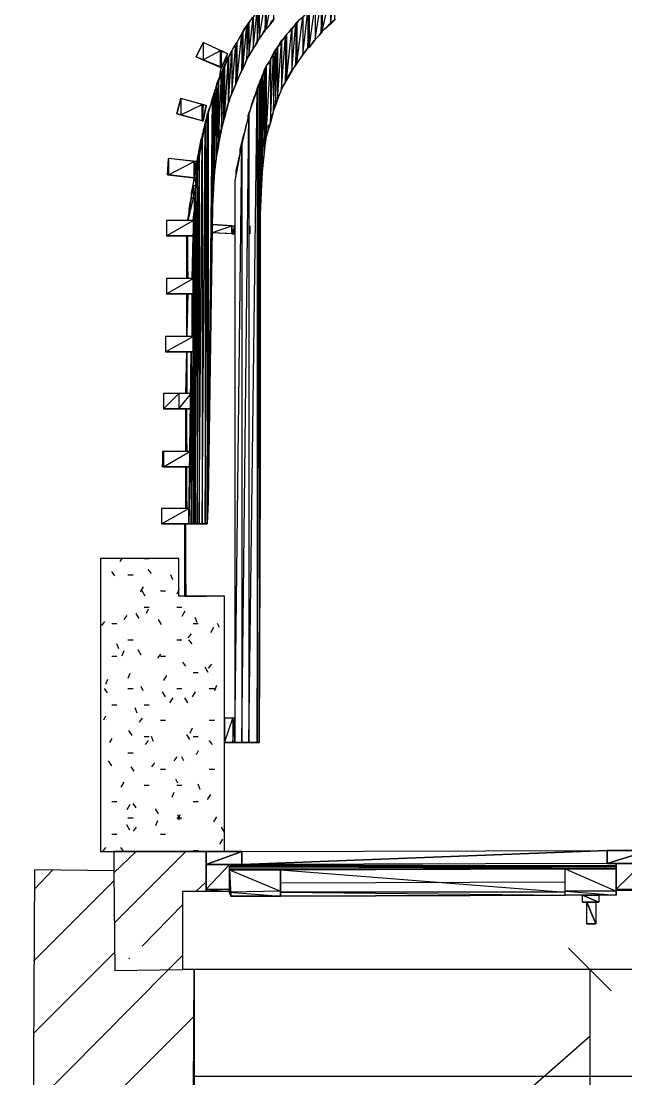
# Model space of a CAD drawing. Extents: x -3 to 1587, y 0 to 1122.
# Drawn here: x 325.9 to 421, y 859.6 to 1025.9 of the extents above; entities that cross this region are included whole.
import ezdxf

# ---------------------------------------------------------------- set-up
doc = ezdxf.new("R2010")
doc.units = 0
doc.layers.add('Page_1', color=7, linetype='CONTINUOUS')

msp = doc.modelspace()

# ---------------------------------------------------------------- linework, layer by layer
at = {"layer": 'Page_1', "color": 2}
for points in [[(364.48, 1029.2767), (364.48, 1024.6367), (365.6, 1030.5567)], [(364.48, 1024.6367), (365.6, 1030.5567), (365.6, 1026.0767)], [(373.28, 1029.4367), (373.28, 1024.3167), (374.56, 1030.2367)], [(373.28, 1024.3167), (374.56, 1030.2367), (374.56, 1025.4367)], [(374.56, 1030.2367), (374.56, 1025.4367), (375.2, 1030.8767)], [(374.56, 1025.4367), (375.2, 1030.8767), (375.2, 1026.0767)], [(363.04, 1027.5167), (363.04, 1022.5567), (363.36, 1027.9967)], [(363.04, 1022.5567), (363.36, 1027.9967), (363.36, 1023.1967)], [(363.36, 1027.9967), (363.36, 1023.1967), (364.32, 1028.9567)], [(363.36, 1023.1967), (364.32, 1028.9567), (364.32, 1024.4767)], [(364.32, 1028.9567), (364.32, 1024.4767), (364.48, 1029.2767)], [(364.32, 1024.4767), (364.48, 1029.2767), (364.48, 1024.6367)], [(371.2, 1027.5167), (371.2, 1021.7567), (372.16, 1028.4767)], [(371.2, 1021.7567), (372.16, 1028.4767), (372.16, 1023.0367)], [(372.16, 1028.4767), (372.16, 1023.0367), (373.12, 1029.1167)], [(372.16, 1023.0367), (373.12, 1029.1167), (373.12, 1023.9967)], [(373.12, 1029.1167), (373.12, 1023.9967), (373.28, 1029.4367)], [(373.12, 1023.9967), (373.28, 1029.4367), (373.28, 1024.3167)], [(361.76, 1025.7567), (361.76, 1020.4767), (362.4, 1026.5567)], [(361.76, 1020.4767), (362.4, 1026.5567), (362.4, 1021.5967)], [(362.4, 1026.5567), (362.4, 1021.5967), (363.04, 1027.5167)], [(362.4, 1021.5967), (363.04, 1027.5167), (363.04, 1022.5567)], [(369.28, 1025.7567), (369.28, 1019.3567), (370.24, 1026.5567)], [(369.28, 1019.3567), (370.24, 1026.5567), (370.24, 1020.6367)], [(370.24, 1026.5567), (370.24, 1020.6367), (371.04, 1027.5167)], [(370.24, 1020.6367), (371.04, 1027.5167), (371.04, 1021.7567)], [(371.04, 1027.5167), (371.04, 1021.7567), (371.2, 1027.5167)], [(371.04, 1021.7567), (371.2, 1027.5167), (371.2, 1021.7567)], [(360.8, 1024.1567), (360.8, 1018.3967), (361.44, 1025.2767)], [(360.8, 1018.3967), (361.44, 1025.2767), (361.44, 1019.9967)], [(361.44, 1025.2767), (361.44, 1019.9967), (361.76, 1025.7567)], [(361.44, 1019.9967), (361.76, 1025.7567), (361.76, 1020.4767)], [(367.68, 1023.8367), (367.68, 1016.6367), (368.48, 1024.6367)], [(367.68, 1016.6367), (368.48, 1024.6367), (368.48, 1018.0767)], [(368.48, 1024.6367), (368.48, 1018.0767), (369.12, 1025.5967)], [(368.48, 1018.0767), (369.12, 1025.5967), (369.12, 1019.1967)], [(369.12, 1025.5967), (369.12, 1019.1967), (369.28, 1025.7567)], [(369.12, 1019.1967), (369.28, 1025.7567), (369.28, 1019.3567)], [(359.84, 1022.5567), (359.84, 1016.4767), (360.64, 1023.9967)], [(359.84, 1016.4767), (360.64, 1023.9967), (360.64, 1018.2367)], [(360.64, 1023.9967), (360.64, 1018.2367), (360.8, 1024.1567)], [(360.64, 1018.2367), (360.8, 1024.1567), (360.8, 1018.3967)], [(366.88, 1022.7167), (366.88, 1015.1967), (367.52, 1023.6767)], [(366.88, 1015.1967), (367.52, 1023.6767), (367.52, 1016.3167)], [(367.52, 1023.6767), (367.52, 1016.3167), (367.68, 1023.8367)], [(367.52, 1016.3167), (367.68, 1023.8367), (367.68, 1016.6367)], [(353.44, 1020.3167), (354.56, 1022.5567), (354.56, 1019.8367)], [(354.56, 1022.5567), (354.56, 1019.8367), (357.28, 1021.2767)], [(354.56, 1019.8367), (357.28, 1021.2767), (357.28, 1018.7167)], [(357.28, 1018.7167), (357.44, 1018.5567), (357.44, 1021.2767)], [(357.28, 1018.7167), (357.28, 1021.2767), (357.44, 1021.2767)], [(357.44, 1018.5567), (357.44, 1021.2767), (358.4, 1020.7967)], [(358.56, 1020.3167), (358.56, 1013.2767), (359.04, 1021.2767)], [(358.56, 1013.2767), (359.04, 1021.2767), (359.04, 1014.5567)], [(359.04, 1021.2767), (359.04, 1014.5567), (359.68, 1022.3967)], [(359.04, 1014.5567), (359.68, 1022.3967), (359.68, 1015.9967)], [(359.68, 1022.3967), (359.68, 1015.9967), (359.84, 1022.5567)], [(359.68, 1015.9967), (359.84, 1022.5567), (359.84, 1016.4767)], [(365.6, 1020.7967), (365.6, 1011.8367), (365.92, 1021.2767)], [(365.6, 1011.8367), (365.92, 1021.2767), (365.92, 1012.6367)], [(365.92, 1021.2767), (365.92, 1012.6367), (366.24, 1021.7567)], [(365.92, 1012.6367), (366.24, 1021.7567), (366.24, 1013.5967)], [(366.24, 1021.7567), (366.24, 1013.5967), (366.88, 1022.7167)], [(366.24, 1013.5967), (366.88, 1022.7167), (366.88, 1015.1967)], [(357.92, 1018.7167), (357.92, 1010.7167), (358.56, 1020.3167)], [(357.92, 1010.7167), (358.56, 1020.3167), (358.56, 1013.1167)], [(358.56, 1020.3167), (358.56, 1013.1167), (358.56, 1013.2767)], [(358.56, 1013.1167), (358.56, 1020.3167), (358.56, 1020.3167)], [(364.48, 1018.8767), (364.48, 1007.8367), (365.12, 1019.8367)], [(364.48, 1007.8367), (365.12, 1019.8367), (365.12, 1009.9167)], [(365.12, 1019.8367), (365.12, 1009.9167), (365.6, 1020.7967)], [(365.12, 1009.9167), (365.6, 1020.7967), (365.6, 1011.8367)], [(357.44, 1017.7567), (357.44, 1008.9567), (357.76, 1018.5567)], [(357.44, 1008.9567), (357.76, 1018.5567), (357.76, 1010.2367)], [(357.76, 1018.5567), (357.76, 1010.2367), (357.92, 1018.7167)], [(357.76, 1010.2367), (357.92, 1018.7167), (357.92, 1010.7167)], [(363.84, 1017.2767), (363.84, 1002.2367), (364.16, 1017.9167)], [(363.84, 1002.2367), (364.16, 1017.9167), (364.16, 1005.2767)], [(364.16, 1017.9167), (364.16, 1005.2767), (364.32, 1018.5567)], [(364.16, 1005.2767), (364.32, 1018.5567), (364.32, 1006.7167)], [(364.32, 1018.5567), (364.32, 1006.7167), (364.48, 1018.8767)], [(364.32, 1006.7167), (364.48, 1018.8767), (364.48, 1007.8367)], [(356.64, 1015.8367), (356.64, 1004.7967), (356.96, 1016.4767)], [(356.64, 1004.7967), (356.96, 1016.4767), (356.96, 1006.2367)], [(356.96, 1016.4767), (356.96, 1006.5567), (357.44, 1017.7567)], [(356.96, 1006.5567), (357.44, 1017.7567), (357.44, 1008.9567)], [(356.96, 1016.4767), (356.96, 1006.2367), (356.96, 1006.5567)], [(356.96, 1006.2367), (356.96, 1016.4767), (356.96, 1016.4767)], [(363.36, 1015.9967), (363.36, 912.4767), (363.52, 1016.3167)], [(363.36, 912.4767), (363.52, 1016.3167), (363.52, 954.7167)], [(363.52, 1016.4767), (363.52, 995.5167), (363.68, 1016.7967)], [(363.52, 995.5167), (363.68, 1016.7967), (363.68, 999.0367)], [(363.52, 1016.3167), (363.52, 989.5967), (363.52, 1016.4767)], [(363.52, 989.5967), (363.52, 1016.4767), (363.52, 995.5167), (363.52, 989.5967), (363.52, 954.7167), (363.52, 987.5167)], [(363.68, 1016.7967), (363.68, 999.0367), (363.84, 1017.2767)], [(363.68, 999.0367), (363.84, 1017.2767), (363.84, 1002.2367)], [(356.16, 1014.2367), (356.16, 999.8367), (356.32, 1014.8767)], [(356.16, 999.8367), (356.32, 1014.8767), (356.32, 1002.2367)], [(356.32, 1014.8767), (356.32, 1002.2367), (356.64, 1015.8367)], [(356.32, 1002.2367), (356.64, 1015.8367), (356.64, 1004.7967)], [(361.76, 1011.3567), (361.76, 912.4767), (363.04, 1015.1967)], [(361.76, 912.4767), (363.04, 1015.1967), (363.04, 912.4767)], [(363.04, 1015.1967), (363.04, 912.4767), (363.36, 1015.9967)], [(363.04, 912.4767), (363.36, 1015.9967), (363.36, 912.4767)], [(350.4, 1011.3567), (351.04, 1013.7567), (351.04, 1011.1967)], [(351.04, 1013.7567), (351.04, 1011.1967), (354.4, 1012.7967)], [(355.36, 1011.5167), (355.36, 950.3967), (356, 1013.7567)], [(355.36, 950.3967), (356, 1013.7567), (356, 996.7967)], [(356, 1013.7567), (356, 996.7967), (356.16, 1014.2367)], [(356, 996.7967), (356.16, 1014.2367), (356.16, 999.6767)], [(356.16, 1014.2367), (356.16, 999.6767), (356.16, 999.8367)], [(356.16, 999.6767), (356.16, 1014.2367), (356.16, 1014.2367)], [(351.04, 1011.1967), (354.4, 1012.7967), (354.4, 1010.2367)], [(354.4, 1010.2367), (354.56, 1010.2367), (354.56, 1012.7967)], [(354.4, 1010.2367), (354.4, 1012.7967), (354.56, 1012.7967)], [(354.56, 1010.2367), (354.56, 1012.7967), (355.04, 1012.6367)], [(354.88, 1009.7567), (354.88, 946.8767), (355.2, 1011.3567)], [(354.88, 946.8767), (355.2, 1011.3567), (355.2, 946.8767)], [(355.2, 1011.3567), (355.2, 946.8767), (355.36, 1011.5167)], [(355.2, 946.8767), (355.36, 1011.5167), (355.36, 950.3967)], [(360.64, 1006.5567), (360.64, 912.4767), (361.76, 1011.3567)], [(360.64, 912.4767), (361.76, 1011.3567), (361.76, 912.4767)], [(354.4, 1007.3567), (354.4, 946.8767), (354.88, 1009.7567)], [(354.4, 946.8767), (354.88, 1009.7567), (354.88, 946.8767)], [(353.92, 1004.7967), (353.92, 946.8767), (354.4, 1007.3567)], [(353.92, 946.8767), (354.4, 1007.3567), (354.4, 946.8767)], [(359.52, 1000.7967), (359.52, 912.4767), (360.64, 1006.5567)], [(359.52, 912.4767), (360.64, 1006.5567), (360.64, 912.4767)], [(353.6, 1002.2367), (353.6, 946.8767), (353.92, 1004.7967)], [(353.6, 946.8767), (353.92, 1004.7967), (353.92, 946.8767)], [(348.96, 1001.7567), (349.12, 1004.3167), (349.12, 1001.7567)], [(349.12, 1004.3167), (349.12, 1001.7567), (353.12, 1003.8367)], [(349.12, 1001.7567), (353.12, 1003.8367), (353.12, 1001.2767)], [(353.12, 1003.8367), (353.12, 1001.2767), (353.44, 1003.8367)], [(353.12, 1001.2767), (353.12, 1003.8367), (353.12, 1003.8367)], [(353.12, 1003.8367), (353.12, 1003.8367), (353.12, 1001.2767)], [(353.28, 999.6767), (353.28, 946.8767), (353.6, 1002.2367)], [(353.28, 946.8767), (353.6, 1002.2367), (353.6, 946.8767)], [(353.12, 995.9967), (353.12, 946.8767), (353.28, 999.6767)], [(353.12, 946.8767), (353.28, 999.6767), (353.28, 946.8767)], [(352.96, 994.5567), (353.12, 995.9967), (353.12, 994.5567)], [(348.8, 994.5567), (348.8, 992.1567), (352.96, 994.5567)], [(348.8, 992.1567), (352.96, 994.5567), (352.96, 992.1567)], [(352.96, 994.5567), (352.96, 992.1567), (353.12, 994.5567)], [(352.96, 992.1567), (353.12, 994.5567), (353.12, 992.1567)], [(355.84, 993.9167), (356, 993.9167), (355.84, 992.6367)], [(356, 993.9167), (355.84, 992.6367), (359.04, 993.7567)], [(355.84, 992.6367), (359.04, 993.7567), (359.04, 992.4767)], [(359.04, 992.4767), (359.36, 992.4767), (359.52, 993.7567)], [(359.04, 992.4767), (359.04, 993.7567), (359.52, 993.7567)], [(359.36, 992.4767), (359.52, 993.7567), (359.52, 992.4767)], [(352.8, 985.4367), (352.96, 992.1567), (352.96, 985.4367)], [(352.96, 985.4367), (352.96, 992.1567), (352.96, 992.1567)], [(352.96, 992.1567), (352.96, 992.1567), (352.96, 985.4367)], [(352.96, 992.1567), (352.96, 946.8767), (353.12, 992.1567)], [(352.96, 946.8767), (353.12, 992.1567), (353.12, 946.8767)], [(363.52, 965.2767), (363.52, 987.5167), (363.52, 983.6767)], [(363.52, 954.7167), (363.52, 987.5167), (363.52, 965.2767)], [(348.8, 985.4367), (348.8, 983.0367), (352.96, 985.4367)], [(348.8, 983.0367), (352.96, 985.4367), (352.96, 983.0367)], [(352.96, 985.4367), (352.96, 983.0367)], [(352.96, 983.0367), (352.96, 985.4367), (352.96, 985.4367)], [(352.8, 976.3167), (352.8, 983.0367), (352.8, 983.0367)], [(352.8, 983.0367), (352.8, 976.3167), (352.96, 983.0367)], [(352.8, 976.3167), (352.96, 983.0367), (352.96, 976.3167)], [(352.96, 946.8767), (352.96, 983.0367), (352.96, 983.0367)], [(352.96, 983.0367), (352.96, 983.0367), (352.96, 946.8767)], [(348.64, 976.3167), (348.64, 973.9167), (352.96, 976.3167)], [(348.64, 973.9167), (352.96, 976.3167), (352.96, 973.9167)], [(352.96, 976.3167), (352.96, 973.9167)], [(352.96, 973.9167), (352.96, 976.3167), (352.96, 976.3167)], [(352.32, 946.8767), (352.64, 973.9167), (352.64, 946.8767)], [(352.64, 973.9167), (352.64, 946.8767), (352.96, 973.9167)], [(352.64, 946.8767), (352.96, 973.9167), (352.96, 946.8767)], [(348.32, 967.3567), (348.32, 964.9567), (350.72, 967.3567)], [(348.32, 964.9567), (350.72, 967.3567), (350.72, 964.9567)], [(350.72, 967.3567), (350.72, 964.9567), (352.64, 967.3567)], [(350.72, 964.9567), (352.64, 967.3567), (352.64, 964.9567)], [(348.16, 958.2367), (348.16, 955.8367), (348.32, 958.2367)], [(348.16, 955.8367), (348.32, 958.2367), (348.32, 955.8367)], [(348.32, 958.2367), (348.32, 955.8367), (352.48, 958.2367)], [(348.32, 955.8367), (352.48, 958.2367), (352.48, 955.8367)], [(348, 949.2767), (348, 946.8767), (352.32, 949.2767)], [(348, 946.8767), (352.32, 949.2767), (352.32, 946.8767)], [(352.32, 946.8767), (352.32, 946.8767), (352.32, 946.8767), (352.32, 946.8767), (352.32, 946.8767), (352.32, 949.2767), (352.32, 949.2767)], [(357.92, 916.3167), (357.92, 912.4767), (359.2, 916.3167)], [(357.92, 912.4767), (359.2, 916.3167), (359.2, 912.4767)], [(359.2, 916.3167), (359.2, 912.4767), (359.52, 916.3167)], [(359.2, 912.4767), (359.52, 916.3167), (359.52, 912.4767)]]:
    msp.add_lwpolyline(points, close=True, dxfattribs=at)
at = {"layer": 'Page_1', "color": 7}
for points in [[(352.64, 964.9567), (352.32, 946.8767), (355.2, 946.8767), (355.84, 991.5167), (355.84, 992.4767), (355.84, 993.5967), (355.84, 994.7167), (355.84, 995.6767), (356, 996.6367), (356, 997.5967), (356, 998.7167), (356.16, 999.6767), (356.16, 1000.6367), (356.32, 1001.5967), (356.32, 1002.3967), (356.48, 1003.3567), (356.64, 1004.3167), (356.64, 1005.1167), (356.8, 1006.0767), (356.96, 1006.8767), (357.12, 1007.8367), (357.28, 1008.6367), (357.6, 1009.4367), (357.76, 1010.2367), (357.92, 1011.0367), (358.24, 1011.8367), (358.4, 1012.6367), (358.72, 1013.4367), (358.88, 1014.2367), (359.2, 1014.8767), (359.52, 1015.6767), (359.84, 1016.3167), (360.16, 1017.1167), (360.48, 1017.7567), (360.8, 1018.3967), (361.12, 1019.0367), (361.44, 1019.8367), (361.76, 1020.4767), (362.08, 1021.1167), (362.56, 1021.7567), (362.88, 1022.3967), (363.2, 1022.8767), (363.68, 1023.5167), (364, 1024.1567), (364.48, 1024.7967), (364.96, 1025.2767), (365.28, 1025.9167), (365.76, 1026.3967)], [(362.24, 1026.5567), (361.92, 1025.9167), (361.44, 1025.2767), (360.96, 1024.6367), (360.64, 1023.9967), (360.16, 1023.1967), (359.84, 1022.5567), (359.36, 1021.9167), (359.04, 1021.2767), (358.72, 1020.4767), (358.4, 1019.8367), (357.92, 1019.0367), (357.6, 1018.2367), (357.28, 1017.4367), (356.96, 1016.7967), (356.64, 1015.9967), (356.48, 1015.1967), (356.16, 1014.3967), (355.84, 1013.4367), (355.68, 1012.6367), (355.36, 1011.8367), (355.2, 1011.0367), (354.88, 1010.0767), (354.72, 1009.2767), (354.56, 1008.3167), (354.4, 1007.3567), (354.24, 1006.5567), (354.08, 1005.5967), (353.92, 1004.6367), (353.76, 1003.6767), (353.6, 1002.7167), (353.6, 1001.7567), (353.44, 1000.7967), (353.28, 999.6767), (353.28, 998.7167), (353.12, 997.7567), (353.12, 996.6367), (353.12, 995.6767), (352.96, 994.5567)], [(357.92, 912.4767), (363.36, 912.4767), (363.52, 983.6767), (363.52, 984.3167), (363.52, 984.7967), (363.52, 985.4367), (363.52, 985.9167), (363.52, 987.0367), (363.52, 987.9967), (363.52, 988.9567), (363.52, 989.9167), (363.52, 990.8767), (363.52, 991.8367), (363.52, 992.7967), (363.52, 993.5967), (363.52, 994.3967), (363.52, 995.1967), (363.52, 995.9967), (363.52, 996.7967), (363.52, 997.5967), (363.52, 998.2367), (363.68, 998.8767), (363.68, 999.6767), (363.68, 1000.3167), (363.68, 1000.9567), (363.84, 1001.5967), (363.84, 1002.0767), (363.84, 1002.7167), (363.84, 1003.1967), (364, 1003.8367), (364, 1004.3167), (364.16, 1004.7967), (364.16, 1005.2767), (364.16, 1005.7567), (364.32, 1006.2367), (364.32, 1006.7167), (364.48, 1007.1967), (364.48, 1007.6767), (364.64, 1007.9967), (364.64, 1008.4767), (364.8, 1008.7967), (364.8, 1009.2767), (364.96, 1009.5967), (365.12, 1009.9167), (365.12, 1010.3967), (365.28, 1011.0367), (365.6, 1011.6767), (365.76, 1012.3167), (365.92, 1012.9567), (366.24, 1013.5967), (366.4, 1014.0767), (366.72, 1014.7167), (366.88, 1015.1967), (367.2, 1015.8367), (367.52, 1016.3167), (367.68, 1016.7967), (368, 1017.2767), (368.32, 1017.9167), (368.64, 1018.3967), (368.96, 1018.7167), (369.28, 1019.1967), (369.6, 1019.6767), (369.92, 1020.1567), (370.24, 1020.6367), (370.56, 1021.1167), (370.88, 1021.4367), (371.2, 1021.9167), (371.68, 1022.3967), (372, 1022.8767), (372.32, 1023.1967), (372.8, 1023.6767), (373.12, 1024.1567), (373.6, 1024.6367), (374.08, 1024.9567), (374.4, 1025.4367), (374.88, 1025.9167), (375.36, 1026.2367)], [(369.6, 1026.0767), (369.28, 1025.5967), (368.8, 1025.1167), (368.32, 1024.6367), (368, 1024.1567), (367.52, 1023.6767), (367.2, 1023.1967), (366.72, 1022.7167), (366.4, 1022.0767), (365.92, 1021.4367), (365.6, 1020.9567), (365.28, 1020.3167), (364.96, 1019.5167), (364.8, 1019.1967), (364.48, 1018.8767), (364.32, 1018.5567), (364.16, 1018.2367), (364, 1017.7567), (363.84, 1017.4367), (363.68, 1016.9567), (363.52, 1016.6367), (363.36, 1016.1567), (363.2, 1015.8367), (363.04, 1015.3567), (362.88, 1014.8767), (362.72, 1014.3967), (362.56, 1014.0767), (362.4, 1013.5967), (362.24, 1013.1167), (362.08, 1012.6367), (361.92, 1011.9967), (361.76, 1011.5167), (361.6, 1011.0367), (361.6, 1010.5567), (361.44, 1009.9167), (361.28, 1009.4367), (361.12, 1008.7967), (360.96, 1008.1567), (360.8, 1007.6767), (360.64, 1007.0367), (360.48, 1006.3967), (360.32, 1005.7567), (360.32, 1005.1167), (360.16, 1004.4767), (360, 1003.6767), (359.84, 1003.0367), (359.68, 1002.3967), (359.68, 1001.5967), (359.52, 1000.7967), (359.52, 916.3167), (357.92, 916.3167)], [(357.12, 1016.9567), (357.44, 1018.8767), (358.56, 1020.3167)], [(354.72, 1009.1167), (354.72, 1008.9567), (354.56, 1008.9567), (354.56, 1008.7967), (354.56, 1008.6367), (354.56, 1008.4767), (354.56, 1008.3167), (354.4, 1008.1567), (354.4, 1007.9967), (354.4, 1007.8367), (354.4, 1007.6767), (354.4, 1007.5167), (354.24, 1007.5167), (354.24, 1007.3567), (354.24, 1007.1967), (354.24, 1007.0367), (354.24, 1006.8767), (354.08, 1006.7167), (354.08, 1006.5567), (354.08, 1006.3967), (354.08, 1006.2367), (354.08, 1006.0767), (353.92, 1005.9167), (353.92, 1005.7567), (353.92, 1005.5967), (353.92, 1005.4367), (353.92, 1005.2767), (353.92, 1005.1167), (353.76, 1004.9567), (353.76, 1004.7967), (353.76, 1004.6367), (353.76, 1004.4767), (353.76, 1004.3167), (353.76, 1004.1567), (353.6, 1003.9967), (353.6, 1003.8367), (353.6, 1003.6767), (353.6, 1003.5167), (353.6, 1003.3567), (353.6, 1003.1967), (353.44, 1003.0367), (353.44, 1002.8767), (353.44, 1002.5567), (353.44, 1002.3967), (353.28, 1002.0767), (353.28, 1001.9167)], [(353.12, 1001.2767), (352.96, 1000.4767), (352.8, 999.6767), (352.64, 998.8767), (352.64, 998.0767), (352.48, 997.2767), (352.32, 996.3167), (352.32, 995.5167), (352.16, 994.5567)], [(355.84, 993.9167), (359.52, 993.7567)], [(361.92, 992.4767), (361.92, 993.7567)], [(352, 992.1567), (352, 985.4367)], [(352.96, 992.1567), (352.8, 985.4367)], [(359.52, 992.4767), (355.84, 992.6367)], [(352, 983.0367), (352, 976.3167)], [(352.8, 983.0367), (352.8, 976.3167)], [(352, 973.9167), (351.84, 967.3567)], [(352.64, 973.9167), (352.64, 966.7167)], [(351.84, 964.9567), (351.84, 958.2367)], [(351.84, 955.8367), (351.84, 949.2767)], [(351.68, 946.8767), (351.68, 935.5167)], [(340.48, 895.3567), (340.48, 892.3167)], [(355.04, 895.3567), (340.48, 895.3567)], [(351.36, 876.7967), (351.36, 889.1167), (355.04, 889.1167), (355.04, 895.3567)], [(360.64, 895.3567), (418.08, 895.5167)], [(358.72, 893.2767), (419.52, 893.1167)], [(418.08, 893.4367), (360.64, 893.2767)], [(340.48, 892.3167), (328, 892.4767), (325.92, 496.3167)], [(340.48, 892.3167), (340.64, 876.6367)], [(358.88, 888.3167), (358.72, 892.4767)], [(358.72, 892.4767), (366.72, 892.4767), (366.72, 888.3167), (358.88, 888.3167), (358.72, 889.1167)], [(366.72, 892.4767), (411.52, 892.6367)], [(411.52, 892.6367), (366.72, 892.4767)], [(411.52, 888.4767), (411.52, 892.6367)], [(411.52, 892.6367), (419.52, 892.6367)], [(419.52, 892.6367), (419.52, 888.4767)], [(366.72, 890.3967), (411.52, 890.5567)], [(411.52, 888.4767), (366.72, 888.3167)], [(366.72, 888.3167), (411.52, 888.4767)], [(414.24, 888.4767), (411.52, 888.4767)], [(419.52, 888.4767), (416.8, 888.4767)], [(419.52, 889.2767), (419.52, 888.4767)], [(416.32, 887.3567), (416.32, 883.9967), (414.88, 883.9967), (414.88, 887.3567)], [(340.64, 876.6367), (351.36, 876.7967)], [(351.2, 522.3967), (353.12, 876.7967), (351.36, 876.7967)], [(469.44, 876.7967), (353.12, 876.7967)], [(353.12, 876.7967), (353.12, 522.3967)]]:
    msp.add_lwpolyline(points, dxfattribs=at)
for points in [[(353.44, 1020.3167), (357.44, 1018.5567), (358.4, 1020.7967), (354.56, 1022.5567)], [(350.4, 1011.3567), (354.56, 1010.2367), (355.04, 1012.6367), (351.04, 1013.7567)], [(348.96, 1001.7567), (353.12, 1001.2767), (353.44, 1003.8367), (349.12, 1004.3167)], [(348.8, 992.1567), (353.12, 992.1567), (353.12, 994.5567), (348.8, 994.5567)], [(348.8, 983.0367), (352.96, 983.0367), (352.96, 985.4367), (348.8, 985.4367)], [(348.64, 973.9167), (352.96, 973.9167), (352.96, 976.3167), (348.64, 976.3167)], [(348.32, 964.9567), (352.64, 964.9567), (352.64, 967.3567), (348.32, 967.3567)], [(348.16, 955.8367), (352.48, 955.8367), (352.48, 958.2367), (348.16, 958.2367)], [(348, 946.8767), (352.32, 946.8767), (352.32, 949.2767), (348, 949.2767)], [(357.92, 935.5167), (350.72, 935.5167), (350.72, 941.4367), (338.4, 941.4367), (338.4, 895.3567), (340.48, 895.3567), (355.04, 895.3567), (357.92, 895.3567)], [(360.64, 895.3567), (355.04, 895.3567), (355.04, 893.2767), (360.64, 893.2767)], [(424.64, 895.5167), (418.08, 895.5167), (418.08, 893.4367), (424.64, 893.4367)], [(358.72, 893.2767), (355.04, 893.2767), (355.04, 889.1167), (358.72, 889.1167)], [(423.68, 893.4367), (419.52, 893.4367), (419.52, 889.2767), (423.68, 889.2767)], [(366.72, 888.3167), (366.72, 892.4767), (358.72, 892.4767), (358.88, 888.3167)], [(411.52, 888.4767), (411.52, 892.6367), (419.52, 892.6367), (419.52, 888.4767)], [(416.8, 887.3567), (414.24, 887.3567), (414.24, 888.4767), (416.8, 888.4767)]]:
    msp.add_lwpolyline(points, close=True, dxfattribs=at)
at = {"layer": 'Page_1', "color": 1}
for points in [[(354.72, 1009.1167), (354.4, 1007.6767), (354.4, 1007.6767)], [(354.24, 1007.3567), (353.92, 1004.7967), (353.76, 1004.7967)], [(354.4, 1007.3567), (354.24, 1007.3567), (353.92, 1004.7967)], [(354.4, 1007.6767), (354.4, 1007.3567), (354.24, 1007.3567)], [(354.4, 1007.3567), (354.4, 1007.6767)], [(353.76, 1004.7967), (353.6, 1002.2367), (353.28, 1002.2367)], [(353.92, 1004.7967), (353.76, 1004.7967), (353.6, 1002.2367)], [(353.12, 1001.2767), (353.44, 999.9967), (352.96, 999.9967)], [(353.28, 1002.2367), (353.44, 1001.2767), (353.12, 1001.2767)], [(353.44, 1001.2767), (353.12, 1001.2767), (353.44, 999.9967)], [(353.6, 1002.2367), (353.28, 1002.2367)], [(353.28, 1002.2367), (353.6, 1002.2367), (353.6, 1002.2367)], [(353.6, 1002.2367), (353.28, 1002.2367), (353.44, 1001.2767)], [(352.96, 999.9967), (352.96, 998.0767), (352.64, 998.0767)], [(353.44, 999.9967), (352.96, 999.9967), (352.96, 998.0767)], [(352.16, 994.5567), (352.16, 994.5567), (352.16, 994.5567), (352.16, 994.5567), (352.16, 994.5567), (352.16, 994.5567), (352.64, 998.0767), (352.16, 994.5567), (352.64, 998.0767), (352.96, 998.0767)], [(352.16, 992.1567), (352, 992.1567), (352.16, 985.4367)], [(352, 992.1567), (352.16, 985.4367), (352, 985.4367)], [(352, 976.7967), (352, 976.7967), (352, 983.0367), (352, 976.7967), (352, 983.0367), (352.16, 983.0367), (352, 976.7967), (352, 976.3167), (352, 976.3167)], [(352, 976.3167), (352, 976.3167), (352, 976.7967)], [(352, 973.9167), (352, 967.3567), (351.84, 967.3567)], [(352, 967.3567), (352, 973.9167)], [(352, 964.9567), (351.84, 964.9567), (352, 958.2367)], [(351.84, 964.9567), (352, 958.2367), (351.84, 958.2367)], [(352, 955.8367), (351.84, 955.8367), (352, 949.2767)], [(351.84, 955.8367), (352, 949.2767), (351.84, 949.2767)], [(351.84, 946.8767), (351.68, 946.8767), (351.84, 935.5167)], [(351.68, 946.8767), (351.84, 935.5167), (351.68, 935.5167)], [(338.4, 941.4367)], [(338.4, 941.4367)], [(355.04, 935.5167), (351.68, 935.5167)], [(351.68, 935.5167), (355.04, 935.5167), (355.04, 935.5167)], [(355.04, 935.5167), (355.04, 935.5167), (351.68, 935.5167), (355.04, 935.5167), (351.68, 935.5167), (351.84, 935.5167)], [(338.4, 933.7567)], [(338.4, 933.7567)], [(338.4, 923.5167)], [(338.4, 923.5167)], [(338.4, 913.4367)], [(338.4, 913.4367)], [(338.4, 905.7567)], [(338.4, 905.7567)], [(338.4, 895.5167)], [(338.4, 895.5167)], [(350.88, 895.3567)], [(350.88, 895.3567)], [(355.04, 895.3567), (355.04, 895.3567), (357.92, 895.3567), (355.04, 895.3567), (357.92, 895.3567), (357.92, 895.3567)], [(357.92, 895.3567), (357.92, 895.3567), (355.04, 895.3567), (357.92, 895.3567), (355.04, 895.3567)], [(355.04, 895.3567), (355.04, 893.2767), (355.04, 893.2767), (355.04, 895.3567), (355.04, 895.3567)], [(360.64, 895.3567), (360.64, 895.3567), (360.64, 893.2767), (360.64, 895.3567), (360.64, 893.2767), (355.04, 893.2767)], [(355.04, 893.2767), (355.04, 895.3567), (360.64, 895.3567)], [(418.08, 895.5167), (418.08, 895.5167), (418.08, 893.4367), (418.08, 895.5167), (418.08, 893.4367), (360.64, 893.2767)], [(360.64, 893.2767), (360.64, 895.3567), (418.08, 895.5167)], [(360.64, 895.3567), (360.64, 893.2767), (360.64, 893.2767)], [(418.08, 895.3567), (418.08, 895.3567), (418.08, 895.5167), (418.08, 895.3567), (418.08, 895.5167), (418.08, 893.4367), (418.08, 895.3567), (418.08, 895.5167), (418.08, 895.5167)], [(424.64, 895.5167), (424.64, 895.5167), (424.64, 893.4367), (424.64, 895.5167), (424.64, 893.4367), (418.08, 893.4367)], [(418.08, 893.4367), (418.08, 895.5167), (424.64, 895.5167)], [(355.04, 893.2767), (358.72, 893.2767), (355.04, 889.4367)], [(358.72, 893.2767), (355.04, 889.4367), (358.72, 889.4367)], [(358.72, 893.2767), (419.52, 893.1167), (358.72, 893.1167)], [(419.52, 893.4367), (423.68, 893.4367), (419.52, 889.4367)], [(423.68, 893.4367), (419.52, 889.4367), (423.68, 889.4367)], [(419.52, 893.1167), (358.72, 893.1167), (419.52, 892.9567)], [(358.72, 893.1167), (419.52, 892.9567), (358.72, 892.9567)], [(358.72, 892.9567), (358.72, 892.6367), (419.52, 892.6367)], [(358.72, 892.9567), (419.52, 892.9567), (419.52, 892.6367)], [(358.72, 892.6367), (419.52, 892.6367), (358.72, 892.4767)], [(366.72, 892.4767), (358.72, 892.4767), (366.72, 889.1167)], [(358.72, 892.4767), (366.72, 889.1167), (358.72, 888.9567)], [(411.52, 892.6367), (366.72, 892.4767), (411.52, 888.9567)], [(366.72, 892.4767), (411.52, 888.9567), (366.72, 888.9567)], [(419.52, 892.6367), (411.52, 892.6367), (419.52, 889.1167)], [(411.52, 892.6367), (419.52, 889.1167), (411.52, 889.1167)], [(355.04, 889.4367), (358.72, 889.4367), (355.04, 889.1167)], [(358.72, 889.4367), (355.04, 889.1167), (358.72, 889.1167)], [(366.72, 889.1167), (358.72, 888.9567), (366.72, 888.3167)], [(358.72, 888.9567), (366.72, 888.3167), (358.88, 888.3167)], [(411.52, 888.9567), (366.72, 888.9567), (411.52, 888.4767)], [(366.72, 888.9567), (411.52, 888.4767), (366.72, 888.3167)], [(419.52, 889.1167), (411.52, 889.1167), (419.52, 888.4767)], [(411.52, 889.1167), (419.52, 888.4767), (411.52, 888.4767)], [(416.8, 888.4767), (414.24, 888.4767), (414.24, 888.4767)], [(416.8, 887.3567), (416.8, 887.3567), (414.24, 887.3567), (416.8, 887.3567), (414.24, 887.3567), (414.24, 888.4767)], [(414.24, 888.4767), (416.8, 888.4767), (416.8, 887.3567)], [(419.52, 889.4367), (423.68, 889.4367), (419.52, 889.2767)], [(423.68, 889.4367), (419.52, 889.2767), (423.68, 889.2767)], [(416.32, 887.3567), (414.88, 887.3567), (414.88, 887.3567)], [(416.32, 883.9967), (416.32, 883.9967), (414.88, 883.9967), (416.32, 883.9967), (414.88, 883.9967), (414.88, 887.3567)], [(414.88, 887.3567), (416.32, 887.3567), (416.32, 883.9967)]]:
    msp.add_lwpolyline(points, close=True, dxfattribs=at)
for points in [[(341.76, 941.4367), (341.44, 940.9567)], [(341.76, 941.4367), (341.44, 940.9567)], [(345.28, 941.4367), (346.08, 941.4367)], [(345.28, 941.4367), (346.08, 941.4367)], [(340.64, 938.7167), (340.16, 939.3567)], [(340.64, 938.7167), (340.16, 939.3567)], [(342.72, 938.8767), (343.52, 938.8767)], [(342.72, 938.8767), (343.52, 938.8767)], [(346.4, 939.0367), (345.92, 939.6767)], [(346.4, 939.0367), (345.92, 939.6767)], [(349.76, 938.0767), (349.44, 938.8767)], [(349.76, 938.0767), (349.44, 938.8767)], [(345.12, 936.9567), (344.64, 936.1567)], [(345.12, 936.9567), (344.64, 936.1567)], [(350.72, 936.4767), (350.4, 935.8367)], [(350.72, 936.4767), (350.4, 935.8367)], [(345.44, 935.5167), (344.96, 936.3167)], [(345.44, 935.5167), (344.96, 936.3167)], [(347.84, 936.3167), (348.64, 936.3167)], [(347.84, 936.3167), (348.64, 936.3167)], [(345.28, 933.7567), (346.08, 933.7567)], [(345.28, 933.7567), (346.08, 933.7567)], [(345.92, 933.4367), (345.6, 932.7967)], [(345.92, 933.4367), (345.6, 932.7967)], [(350.4, 933.7567), (351.2, 933.7567)], [(350.4, 933.7567), (351.2, 933.7567)], [(351.68, 933.1167), (351.2, 932.3167)], [(351.68, 933.1167), (351.2, 932.3167)], [(339.04, 931.5167), (338.56, 930.8767)], [(339.04, 931.5167), (338.56, 930.8767)], [(342.56, 932.4767), (342.08, 931.8367)], [(342.56, 932.4767), (342.08, 931.8367)], [(344.48, 931.9967), (344, 932.7967)], [(344.48, 931.9967), (344, 932.7967)], [(348, 931.0367), (347.52, 931.8367)], [(348, 931.0367), (347.52, 931.8367)], [(353.6, 931.3567), (353.28, 932.1567)], [(353.6, 931.3567), (353.28, 932.1567)], [(340.16, 931.1967), (340.96, 931.1967)], [(340.16, 931.1967), (340.96, 931.1967)], [(352.96, 931.1967), (353.76, 931.1967)], [(352.96, 931.1967), (353.76, 931.1967)], [(356.16, 930.5567), (355.68, 929.7567)], [(356.16, 930.5567), (355.68, 929.7567)], [(357.12, 930.5567), (356.8, 931.1967)], [(357.12, 930.5567), (356.8, 931.1967)], [(342.72, 928.6367), (343.52, 928.6367)], [(342.72, 928.6367), (343.52, 928.6367)], [(350.4, 928.6367), (351.2, 928.6367)], [(350.4, 928.6367), (351.2, 928.6367)], [(352.64, 929.5967), (352.16, 928.9567)], [(352.64, 929.5967), (352.16, 928.9567)], [(352.8, 927.9967), (352.32, 928.6367)], [(352.8, 927.9967), (352.32, 928.6367)], [(341.28, 927.1967), (340.96, 927.9967)], [(341.28, 927.1967), (340.96, 927.9967)], [(342.08, 926.8767), (341.76, 926.0767)], [(342.08, 926.8767), (341.76, 926.0767)], [(344.8, 926.2367), (344.32, 927.0367)], [(344.8, 926.2367), (344.32, 927.0367)], [(340.16, 926.0767), (340.96, 926.0767)], [(340.16, 926.0767), (340.96, 926.0767)], [(347.84, 926.3967), (347.36, 925.7567)], [(347.84, 926.3967), (347.36, 925.7567)], [(347.84, 926.0767), (348.64, 926.0767)], [(347.84, 926.0767), (348.64, 926.0767)], [(351.84, 924.4767), (351.36, 925.1167)], [(351.84, 924.4767), (351.36, 925.1167)], [(355.84, 924.7967), (355.36, 924.1567)], [(355.84, 924.7967), (355.36, 924.1567)], [(343.04, 923.3567), (342.72, 922.5567)], [(343.04, 923.3567), (342.72, 922.5567)], [(352.96, 923.5167), (353.76, 923.5167)], [(352.96, 923.5167), (353.76, 923.5167)], [(355.36, 923.5167), (354.88, 924.3167)], [(355.36, 923.5167), (354.88, 924.3167)], [(339.52, 922.3967), (339.2, 921.5967)], [(339.52, 922.3967), (339.2, 921.5967)], [(348.8, 923.0367), (348.32, 922.2367)], [(348.8, 923.0367), (348.32, 922.2367)], [(356.64, 921.4367), (356.32, 920.6367)], [(356.64, 921.4367), (356.32, 920.6367)], [(339.52, 920.3167), (339.04, 920.9567)], [(339.52, 920.3167), (339.04, 920.9567)], [(342.72, 920.9567), (343.52, 920.9567)], [(342.72, 920.9567), (343.52, 920.9567)], [(345.12, 920.6367), (344.8, 921.2767)], [(345.12, 920.6367), (344.8, 921.2767)], [(348.64, 919.6767), (348.16, 920.4767)], [(348.64, 919.6767), (348.16, 920.4767)], [(350.4, 920.9567), (351.2, 920.9567)], [(350.4, 920.9567), (351.2, 920.9567)], [(353.28, 920.4767), (352.8, 919.6767)], [(353.28, 920.4767), (352.8, 919.6767)], [(355.52, 920.9567), (356.32, 920.9567)], [(355.52, 920.9567), (356.32, 920.9567)], [(340.16, 918.3967), (340.96, 918.3967)], [(340.16, 918.3967), (340.96, 918.3967)], [(345.28, 918.3967), (346.08, 918.3967)], [(345.28, 918.3967), (346.08, 918.3967)], [(349.76, 919.5167), (349.28, 918.7167)], [(349.76, 919.5167), (349.28, 918.7167)], [(352.16, 918.7167), (351.68, 919.5167)], [(352.16, 918.7167), (351.68, 919.5167)], [(339.2, 916.6367), (338.88, 915.9967)], [(339.2, 916.6367), (338.88, 915.9967)], [(344.16, 917.1167), (343.84, 917.9167)], [(344.16, 917.1167), (343.84, 917.9167)], [(344.96, 916.3167), (344.48, 915.6767)], [(344.96, 916.3167), (344.48, 915.6767)], [(347.84, 915.9967), (348.64, 915.9967)], [(347.84, 915.9967), (348.64, 915.9967)], [(355.52, 915.9967), (356.32, 915.9967)], [(355.52, 915.9967), (356.32, 915.9967)], [(340.16, 913.1167), (339.84, 912.4767)], [(340.16, 913.1167), (339.84, 912.4767)], [(343.36, 913.5967), (342.88, 914.3967)], [(343.36, 913.5967), (342.88, 914.3967)], [(345.28, 913.4367), (346.08, 913.4367)], [(345.28, 913.4367), (346.08, 913.4367)], [(346.72, 912.6367), (346.4, 913.4367)], [(346.72, 912.6367), (346.4, 913.4367)], [(352.48, 912.9567), (352, 913.7567)], [(352.48, 912.9567), (352, 913.7567)], [(352.8, 914.7167), (352.48, 913.9167)], [(352.8, 914.7167), (352.48, 913.9167)], [(352.96, 913.4367), (353.76, 913.4367)], [(352.96, 913.4367), (353.76, 913.4367)], [(345.92, 912.7967), (345.44, 912.1567)], [(345.92, 912.7967), (345.44, 912.1567)], [(356, 912.1567), (355.52, 912.7967)], [(356, 912.1567), (355.52, 912.7967)], [(342.72, 910.8767), (343.52, 910.8767)], [(342.72, 910.8767), (343.52, 910.8767)], [(350.4, 910.2367), (349.92, 909.5967)], [(350.4, 910.2367), (349.92, 909.5967)], [(351.52, 909.5967), (351.2, 910.2367)], [(351.52, 909.5967), (351.2, 910.2367)], [(353.76, 911.1967), (353.44, 910.5567)], [(353.76, 911.1967), (353.44, 910.5567)], [(340.16, 908.7967), (339.68, 909.5967)], [(340.16, 908.7967), (339.68, 909.5967)], [(343.68, 907.9967), (343.2, 908.6367)], [(343.68, 907.9967), (343.2, 908.6367)], [(346.88, 909.2767), (346.4, 908.6367)], [(346.88, 909.2767), (346.4, 908.6367)], [(347.84, 908.3167), (348.64, 908.3167)], [(347.84, 908.3167), (348.64, 908.3167)], [(355.52, 908.3167), (356.32, 908.3167)], [(355.52, 908.3167), (356.32, 908.3167)], [(350.56, 906.0767), (350.24, 906.7167)], [(350.56, 906.0767), (350.24, 906.7167)], [(342.08, 906.2367), (341.6, 905.4367)], [(342.08, 906.2367), (341.6, 905.4367)], [(345.28, 905.7567), (346.08, 905.7567)], [(345.28, 905.7567), (346.08, 905.7567)], [(350.4, 905.7567), (351.2, 905.7567)], [(350.4, 905.7567), (351.2, 905.7567)], [(354.08, 905.1167), (353.76, 905.9167)], [(354.08, 905.1167), (353.76, 905.9167)], [(340.16, 903.1967), (340.96, 903.1967)], [(340.16, 903.1967), (340.96, 903.1967)], [(349.92, 904.6367), (349.6, 903.8367)], [(349.92, 904.6367), (349.6, 903.8367)], [(352.96, 903.1967), (353.76, 903.1967)], [(352.96, 903.1967), (353.76, 903.1967)], [(355.68, 904.3167), (355.2, 903.5167)], [(355.68, 904.3167), (355.2, 903.5167)], [(343.04, 902.7167), (342.56, 901.9167)], [(343.04, 902.7167), (342.56, 901.9167)], [(344, 902.2367), (343.52, 902.8767)], [(344, 902.2367), (343.52, 902.8767)], [(347.52, 901.2767), (347.04, 902.0767)], [(347.52, 901.2767), (347.04, 902.0767)], [(342.72, 900.6367), (343.52, 900.6367)], [(342.72, 900.6367), (343.52, 900.6367)], [(347.36, 900.1567), (347.04, 899.3567)], [(347.36, 900.1567), (347.04, 899.3567)], [(350.4, 900.6367), (351.2, 900.6367)], [(350.4, 900.6367), (351.2, 900.6367)], [(350.88, 900.3167), (350.56, 901.1167)], [(350.88, 901.1167), (350.56, 900.3167)], [(350.88, 900.3167), (350.56, 901.1167)], [(350.88, 901.1167), (350.56, 900.3167)], [(356.64, 900.7967), (356.16, 899.9967)], [(356.64, 900.7967), (356.16, 899.9967)], [(343.04, 898.7167), (342.56, 899.5167)], [(343.04, 898.7167), (342.56, 899.5167)], [(344, 899.1967), (343.52, 898.5567)], [(344, 899.1967), (343.52, 898.5567)], [(357.92, 898.3967), (357.44, 899.1967)], [(357.92, 898.3967), (357.44, 899.1967)], [(340.16, 898.0767), (340.96, 898.0767)], [(340.16, 898.0767), (340.96, 898.0767)], [(347.84, 898.0767), (348.64, 898.0767)], [(347.84, 898.0767), (348.64, 898.0767)], [(357.6, 897.2767), (357.12, 896.4767)], [(357.6, 897.2767), (357.12, 896.4767)], [(339.2, 895.9967), (338.72, 895.3567)], [(339.2, 895.9967), (338.72, 895.3567)], [(340.48, 891.9967), (344, 895.3567)], [(340.48, 891.9967), (344, 895.3567)], [(340.64, 884.1567), (351.84, 895.3567)], [(340.64, 884.1567), (351.84, 895.3567)], [(342.08, 895.3567), (341.6, 895.9967)], [(342.08, 895.3567), (341.6, 895.9967)], [(352.96, 895.5167), (353.76, 895.5167)], [(352.96, 895.5167), (353.76, 895.5167)], [(328, 889.4367), (330.88, 892.4767)], [(327.84, 878.0767), (340.48, 890.7167)], [(353.44, 889.1167), (354.88, 890.3967)], [(353.44, 889.1167), (354.88, 890.3967)], [(344.96, 880.4767), (351.36, 887.0367)], [(344.96, 880.4767), (351.36, 887.0367)], [(327.84, 866.7167), (340.64, 879.5167)], [(342.88, 878.5567), (343.04, 878.5567)], [(342.88, 878.5567), (343.04, 878.5567)], [(349.12, 876.7967), (351.36, 879.0367)], [(349.12, 876.7967), (351.36, 879.0367)], [(327.84, 855.3567), (349.12, 876.7967)], [(327.68, 843.9967), (352.96, 869.2767)]]:
    msp.add_lwpolyline(points, dxfattribs=at)
at = {"layer": 'Page_1', "color": 5}
for points in [[(418.72, 873.4367), (412, 880.1567)], [(424.32, 876.7967), (415.2, 876.7967)], [(415.36, 876.7967), (415.36, 855.8367)], [(415.36, 866.2367), (392, 845.7567), (392, 823.9967)]]:
    msp.add_lwpolyline(points, dxfattribs=at)
at = {"layer": 'Page_1', "color": 3}
msp.add_lwpolyline([(353.12, 859.9967), (565.6, 859.9967)], dxfattribs=at)

doc.saveas('drawing.dxf')
